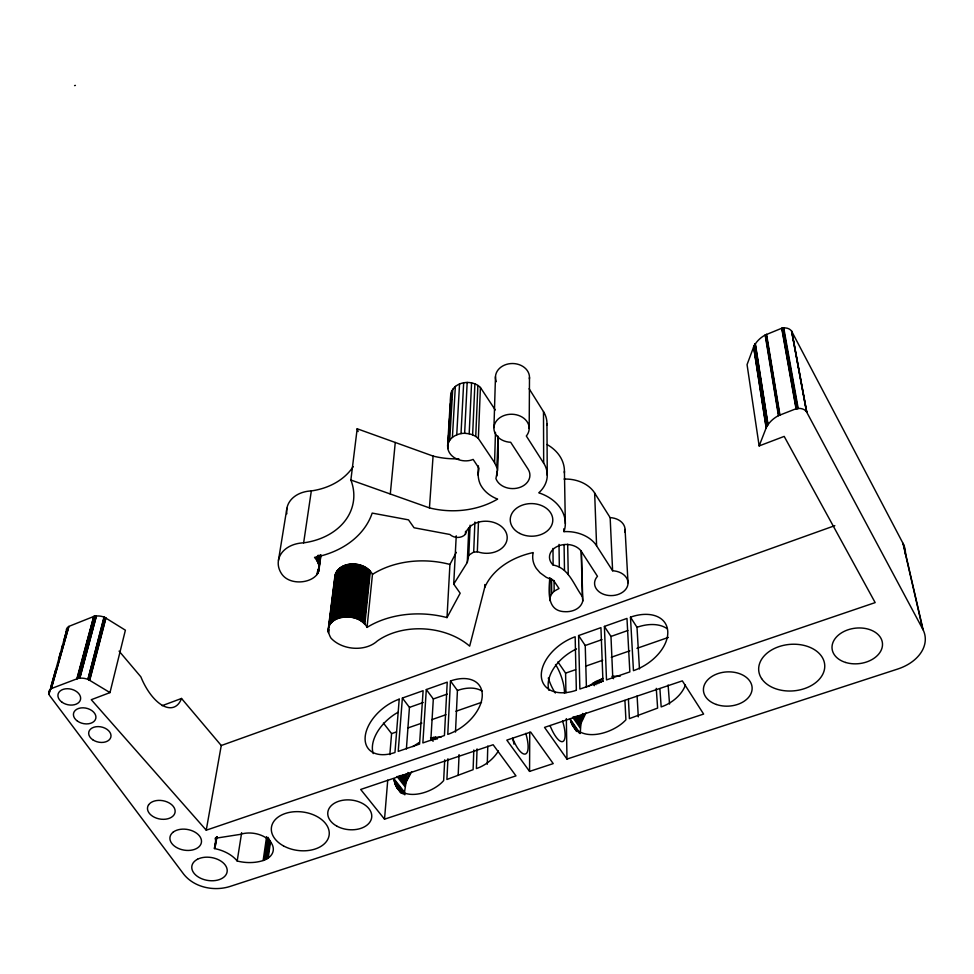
<?xml version="1.0" encoding="UTF-8"?>
<svg xmlns="http://www.w3.org/2000/svg" width="974" height="974" viewBox="0 0 974 974"><rect width="100%" height="100%" fill="white"/><g stroke="black" fill="none" stroke-linecap="round" stroke-linejoin="round"><path stroke-width="1.46" d="M529.564 771.396L506.821 740.13L530.672 732.083L553.22 763.604L529.564 771.396L529.746 732.229M529.186 428.39L529.491 377.401M456.234 535.797L453.726 584.083L460.166 593.227L447.005 617.589A82.461 59.268 4.6 0 0 367.734 626.964L367.028 627.402C359.163 609.724 317.926 615.434 330.904 638.031A28.721 21.038 6.5 0 0 377.242 641.026A62.713 45.06 4.6 0 1 469.663 646.139L484.675 587.566L484.772 584.546M549.738 578.434C548.764 591.875 546.645 611.526 565.261 611.696C572.456 612.025 580.942 608.713 582.769 601.019L582.403 596.563C573.893 585.362 568.986 567.818 553.122 565.03A16.838 12.686 -0.1 0 1 557.347 546.414A16.838 12.686 -0.1 0 1 581.454 551.576L597.464 576.304A16.741 12.443 -1.2 0 0 604.379 594.566A16.741 12.443 -1.2 0 0 627.5 586.117A16.741 12.443 -1.2 0 0 612.609 570.764L595.881 544.709A33.676 25.373 -0.1 0 0 564.969 531.597L563.983 531.646L564.372 530.404A43.099 32.994 1.1 0 0 561.608 510.035L560.622 508.452A43.099 32.994 1.1 0 0 539.438 493.027L538.756 492.807L539.426 492.211A34.626 27.041 1.1 0 0 544.356 464.245L526.325 436.011A17.629 14.026 0.8 0 0 518.436 415.387A17.629 14.026 0.8 0 0 494.366 425.041A17.629 14.026 0.8 0 0 510.68 442.281L528.03 469.066A17.301 13.514 1.1 0 1 518.862 487.731A17.301 13.514 1.1 0 1 495.924 478.563L497.446 470.527L497.836 436.011M496.923 475.957L497.044 471.404M497.203 465.341L497.86 441.064M497.446 470.527L498.347 437.192M496.971 467.8L494.585 462.613L495.462 432.383M487.28 764.237L487.791 746.047M493.94 427.574L495.474 376.695M477.065 748.896L476.396 768.571A27.917 17.885 -37.1 0 0 498.396 750.905M473.814 750.004L473.108 769.667L446.896 779.492L447.943 758.758M453.726 584.083L467.276 562.485L468.798 555.192L473.693 552.051L478.112 551.941A21.038 16.034 2.4 0 0 506.066 542.798A21.038 16.034 2.4 0 0 491.712 521.881A21.038 16.034 2.4 0 0 465.572 533.655L465.426 534.263C461.469 538.598 454.042 538.342 449.866 534.47L414.06 527.762L408.508 519.86L372.19 513.091A88.293 68.204 9.2 0 1 315.454 557.189L314.529 557.372C332.779 579.189 292.346 590.987 281.352 573.418A29.403 22.061 8.1 0 1 303.644 542.835A67.145 51.866 9.2 0 0 350.871 480.012L429.449 507.904A76.642 60.534 3.3 0 0 497.604 499.09L497.142 498.919A34.626 27.041 1.1 0 1 482.008 487.195C477.577 481.01 477.784 473.121 478.404 465.889M477.333 551.661L478.478 521.65M473.693 552.051L474.91 522.04M494.585 462.613L478.356 438.483L480.413 387.482C471.854 378.801 452.947 381.491 450.731 394.628L447.626 445.654C447.334 458.072 462.991 463.782 473.133 459.411L479.013 468.251L478.039 474.983M478.356 438.483L475.738 436.425L477.881 385.461M475.738 436.425L472.633 434.83L474.886 383.902M467.276 562.485L468.811 527.908M458.17 775.401L459.083 754.631M468.798 555.192L470.101 525.169M465.426 534.263L465.56 531.28M472.633 434.83L469.188 433.771L471.574 382.867M455.491 732.083L457.427 690.481L450.475 680.984L447.76 734.384A37.341 23.096 -36.9 0 0 482.24 696.13A37.341 23.096 -36.9 0 0 450.475 680.984M549.896 600.641L549.896 577.667M447.626 445.654C448.673 437.655 457.232 433.247 464.647 433.284L467.179 382.405M461.019 433.576L463.673 382.697M444.728 759.842L443.645 780.576C431.993 794.37 397.404 803.915 393.959 778.75L404.502 792.179L404.819 794.796L394.251 781.367M456.745 434.781L459.545 383.89M447.005 617.589L449.927 564.445L456.307 552.368M452.399 437.326L455.345 386.41M449.708 440.187L452.74 389.247M447.723 448.527L448.539 435.013M448.807 430.508L449.538 418.491M449.72 415.484L450.451 403.467M450.633 400.472L450.731 394.628M448.588 442.147L451.656 391.171M430.812 740.557L433.32 698.979L426.308 689.555L447.236 682.141L444.424 735.528L422.862 742.931L426.308 689.555M429.449 507.904L433.077 456.076L357.178 428.767L350.871 480.012M404.502 792.179L406.109 782.146L411.612 771.773M406.389 748.933L409.445 707.38L402.384 698.041L423.106 690.7L419.563 744.063L398.22 751.392L402.384 698.041M384.523 819.171L360.684 789.464L493.136 744.745L515.976 775.876L384.523 819.171L387.737 780.15M389.844 754.643L391.585 733.629L383.427 723.073M390.294 494.013L395.261 442.464M367.028 627.402L372.458 574.404C365.104 559.575 334.691 560.123 334.91 579.201M363.582 623.165L369.134 570.216M364.215 623.81L369.743 570.849M364.812 624.48L370.315 571.519M360.623 620.828L366.273 567.903M361.415 621.375L367.04 568.439M362.182 621.948L367.782 569.011M362.9 622.544L368.476 569.595M358.03 619.379L363.765 566.478M358.931 619.829L364.629 566.929M359.796 620.304L365.469 567.404M356.155 618.575L361.951 565.687M357.105 618.953L362.876 566.064M353.197 617.638L359.089 564.774M354.195 617.918L360.063 565.042M355.193 618.222L361.013 565.346M350.092 617.066L356.082 564.214M351.139 617.212L357.093 564.36M352.174 617.406L358.091 564.555M347.998 616.871L354.061 564.031M349.045 616.944L355.072 564.104M344.857 616.895L351.017 564.056M345.904 616.846L352.028 564.007M346.951 616.834L353.038 563.995M341.813 617.285L348.059 564.457M342.811 617.114L349.033 564.287M343.834 616.98L350.019 564.153M338.915 618.015L345.246 565.2M339.853 617.735L346.16 564.908M340.815 617.492L347.097 564.664M336.237 619.099L342.665 566.271M337.101 618.697L343.493 565.882M337.99 618.344L344.358 565.517M332.487 621.558L339.013 568.719M333.157 621.01L339.67 568.171M333.875 620.487L340.364 567.647M334.618 619.988L341.095 567.16M335.409 619.525L341.862 566.698M328.275 632.126L328.64 629.192M329.017 626.245L335.689 573.236M328.421 632.893L328.786 629.959M329.346 625.539L336.018 572.529M329.796 624.699L336.407 571.848M330.235 624.03L336.834 571.178M330.722 623.384L337.308 570.521M331.27 622.751L337.832 569.9M331.854 622.143L338.404 569.303M328.165 629.825L335.007 575.415M328.189 631.359L335.409 573.954M580.212 733.532L580.942 723.426L585.983 712.883M318.084 562.777L319.107 555.314M318.401 563.569L319.423 556.105M317.061 574.502L317.475 571.507M317.512 573.796L318.121 569.315M318.668 564.372L319.898 555.423M318.875 565.176L320.105 556.227M317.901 573.065L318.522 568.585M318.924 565.602L319.338 562.607M319.947 558.126L320.349 555.143M318.255 572.322L318.656 569.34M319.131 566.795L320.458 555.545M318.535 571.568L320.775 555.143M318.961 570.009L320.982 554.985M316.818 560.464L317.439 555.996M317.293 561.219L318.121 555.253M317.719 561.986L318.535 556.032M215.205 844.081L214.438 848.549A32.081 20.831 9.2 0 1 237.181 861.004A33.798 22.329 8.5 0 0 263.15 860.529L268.215 858.045L270.553 841.609M264.989 859.835L268.203 837.421M265.853 859.433L268.848 838.517M266.681 859.007L269.457 839.576M267.473 858.544L270.029 840.611M263.15 860.529L266.608 836.629M264.088 860.2L267.314 837.786M303.644 542.835L311.327 490.92A64.905 51.208 9.3 0 0 353.172 466.643M237.181 861.004L241.662 832.66M278.467 560.318L286.904 508.282M214.438 848.549L216.155 837.457M215.778 841.499L216.532 837.031M214.791 847.66L216.837 836.605M215.449 845.663L216.971 836.739M759.148 445.922L766.599 426.795A21.099 16.266 -8.6 0 1 767.159 425.784L768.023 424.494L755.337 343.7L754.533 344.966A19.93 15.852 -10 0 0 754.01 345.953L747.058 364.629L759.148 445.922L784.192 436.401L875.163 602.602L206.245 830.189L221.256 745.512L181.517 698.468L162.159 705.675M206.245 830.189L91.276 699.709L109.977 692.599L125.39 630.19L104.827 617.455A10.483 7.5 13.4 0 0 104.218 617.187L104.011 617.102A12.711 9.107 13.4 0 0 96.609 615.994M109.977 692.599L88.573 679.669A10.872 7.561 13.2 0 0 87.94 679.402L104.011 617.102M87.94 679.402L104.218 617.187M88.573 679.669L104.827 617.455M88.768 679.767L105.022 617.54M88.975 679.864L105.216 617.638M89.17 679.962L105.399 617.735M89.547 680.169L105.764 617.93M89.73 680.266L105.935 618.04M78.894 678.257L95.708 616.055A11.737 8.401 13.4 0 1 96.365 615.982L79.795 678.16A12.175 8.462 13.2 0 0 79.113 678.233L78.894 678.257A11.213 7.804 13.2 0 0 78.03 678.415L52.133 688.265A7.889 5.454 13.7 0 0 51.354 688.63L51.208 688.703A8.62 5.954 13.7 0 0 48.834 693.658L49.077 694.535A8.133 5.613 13.7 0 0 49.357 695.107L49.443 695.253A7.853 5.43 13.7 0 0 49.808 695.801L183.806 874.311C194.459 887.558 213.939 891.441 229.742 886.547L897.626 669.065A42.479 29.804 -7.3 0 0 923.096 629.801L903.312 543.942L791.582 331.099A8.705 6.94 -10.8 0 0 783.741 327.946L781.732 328.323A8.705 6.94 -10.8 0 0 780.661 328.688L765.15 335.044A27.747 22.025 -10.2 0 0 755.447 343.749M79.113 678.233L95.708 616.055M79.795 678.16L96.365 615.982M76.861 678.732L93.711 616.493L94.673 616.238A10.811 7.743 13.5 0 1 95.501 616.092M77.238 678.61L93.894 616.432M77.433 678.549L94.088 616.384M77.835 678.452L94.466 616.286M78.03 678.415L94.673 616.238M54.727 674.142L55.944 669.795M51.208 688.703L68.85 626.465A7.609 5.406 14 0 1 69.604 626.099L93.711 616.493M51.354 688.63L68.85 626.465M68.704 626.538A8.316 5.917 13.9 0 0 66.366 631.456L48.968 694.243M48.87 693.951L50.1 689.616M50.916 686.719L55.81 669.357M58.659 659.228L60.705 651.996M61.52 649.11L62.738 644.764M63.554 641.866L66.342 631.456M181.517 698.468L181.456 698.638A42.746 20.624 69.8 0 1 140.865 676.845L119.084 651.119M550.042 597.452L551.686 593.811L554.169 591.194L559.003 588.515L553.622 580.431L546.329 577.351L540.059 572.797L536.284 568.378A33.676 25.373 -0.1 0 1 533.119 552.928L533.204 552.562A72.709 53.728 0.6 0 0 484.675 587.566M412.866 746.608L419.1 742.553M587.906 686.548L596.125 681.41L603.125 678.428M372.458 574.404L373.139 573.966A79.88 58.781 4.4 0 1 449.927 564.445M768.133 424.53A29.366 22.609 -8.8 0 1 778.457 415.642L794.918 409.19A9.216 7.135 -9.3 0 1 796.05 408.812L798.68 408.41A9.216 7.135 -9.3 0 1 806.472 411.71L923.096 629.801M221.256 745.512L834.815 525.656M578.58 635.572L600.934 627.646L602.943 681.13L579.883 689.044L578.58 635.572L585.24 645.506L586.409 687.181M604.391 626.416L626.976 618.417L629.837 671.902L606.51 679.901L604.391 626.416L610.978 636.448L612.792 678.123M409.445 707.38L423.227 702.522M433.32 698.979L447.236 694.072M585.24 645.506L601.956 639.626M610.978 636.448L627.877 630.495M391.585 733.629L396.479 731.924M407.643 728.041L421.852 723.11M431.799 719.652L445.995 714.709M455.942 711.264L481.509 702.376M565.918 692.843L565.602 673.144L575.585 669.674M585.581 666.204L602.711 660.238M611.27 657.267L629.837 650.815M636.972 648.331L668.371 637.422M566.978 759.075L703.618 714.076L682.336 680.863L544.539 727.395L566.978 759.075L566.332 718.605M441.392 736.819L430.532 737.902L433.101 741.287M74.584 85.602L75.4 85.408M798.68 408.41L797.231 408.556L782.84 328.068M620.268 676.102L611.928 676.309L613.535 678.708M464.647 433.284L469.188 433.771M579.384 732.338L570.277 719.25C577.363 744.38 612.67 734.372 625.905 719.798L624.931 700.464M394.068 780.077L404.612 793.506M394.531 782.609L403.333 793.81M394.896 783.802L401.945 792.775M400.728 791.387L402.493 793.64M395.347 784.959L401.519 792.799M395.87 786.055L401.166 792.787M396.491 787.102L400.898 792.714M397.185 788.088L400.716 792.58M399.51 775.815L405.622 783.632M398.232 776.168L405.233 785.105M397.027 776.509L404.916 786.566M403.82 774.695L407.302 779.163M402.299 775.073L406.669 780.661M400.862 775.438L406.109 782.146M407.936 772.467L409.677 774.695M407.071 773.94L408.812 776.181M405.403 774.318L408.021 777.666M433.759 737.208L435.463 739.473M432.152 737.513L433.868 739.777M435.341 736.977L437.046 739.242M577.972 731.048L579.64 733.434M570.533 720.565L578.812 732.485M570.874 721.856L577.509 731.389M571.324 723.098L577.132 731.437M571.848 724.291L576.839 731.437M572.468 725.435L576.632 731.389M577.29 715.975L581.405 721.917M575.999 716.292L580.942 723.426M574.794 716.608L580.565 724.924M573.674 716.901L580.273 726.421M572.651 717.181L580.078 727.895M581.685 714.989L583.329 717.375M580.139 715.318L582.598 718.885M578.678 715.646L581.965 720.395M582.489 713.479L584.132 715.866M557.907 661.906L565.602 673.144M596.125 681.41L597.744 683.809M594.42 682.324L596.039 684.71M592.74 683.298L594.359 685.684M599.607 679.791L601.214 682.177M597.853 680.57L599.473 682.957M624.784 532.011A16.193 12.297 -1.7 0 0 610.15 517.632L593.957 491.943A32.556 25.068 -0.5 0 0 564.08 479.074M601.36 679.073L602.967 681.471M480.413 387.482L495.255 409.969M630.47 617.175L633.453 670.66A38.911 24.898 -31.8 0 0 667.762 631.42A38.911 24.898 -31.8 0 0 630.47 617.175L636.996 627.293L639.468 668.968M529.125 388.723L544.137 412.684A33.445 26.663 0.7 0 1 546.901 424.993M450.816 397.465L451.559 399.754M902.959 543.236L922.731 629.082M215.644 840.44L215.157 838.31L240.42 834.353A21.611 14.233 8.4 0 1 268.094 839.393A21.611 14.233 8.4 0 1 268.215 858.045M791.874 331.574L806.789 412.197M791.679 331.245L806.691 412.026M791.582 331.099L806.472 411.71M783.741 327.946L798.193 408.447M783.291 327.994L797.718 408.496M782.621 328.104L797 408.605M782.39 328.153L796.756 408.642M781.952 328.262L796.294 408.751M781.732 328.323L796.05 408.812M766.55 334.374L779.931 414.961M766.27 334.496L779.638 415.082M765.99 334.618L779.346 415.216M765.71 334.764L779.054 415.35M765.43 334.898L778.75 415.496M765.15 335.044L778.457 415.654M755.167 343.956L767.841 424.749M755.008 344.212L767.658 425.005M754.838 344.467L767.488 425.273M754.692 344.711L767.317 425.528M754.533 344.966L767.159 425.784M754.01 345.953L766.599 426.795M753.888 346.196L766.477 427.038M753.681 346.671L766.246 427.525M753.584 346.902L766.148 427.769M668.103 684.99L669.54 704.068M659.897 688.691L661.176 706.905A29.086 19.273 -31.6 0 0 685.416 685.063M656.269 688.35L657.62 708.086L629.411 718.629L628.413 699.295M637.106 695.972L638.299 716.852M625.077 529.454L628.023 582.769M610.15 517.632L612.609 570.764M594.651 492.966L596.599 545.744M581.441 552.088L582.769 601.019M581.161 550.639L582.403 596.563M567.684 544.222L568.244 574.538M564.421 471.124L565.334 523.549M563.934 528.651L563.983 531.646M564.068 544.6L564.494 570.338M559.015 544.393L559.319 567.087M554.06 580.553L554.169 591.194M552.976 548.411L553.122 565.03M551.564 578.617L551.686 593.811M546.95 423.605L547.266 475.324M543.492 411.576L543.675 463.113M548.922 690.31A38.23 24.484 -33.5 0 1 576.511 648.903M903.312 543.942A40.287 29.305 -8.3 0 1 905.443 554.474M80.038 678.172A13.198 9.18 13.2 0 1 87.721 679.316M562.534 720.943A21.623 6.684 70.6 0 1 562.765 741.555A21.623 6.684 70.6 0 1 550.067 725.593M525.741 733.361A21.452 7.025 70.9 0 1 525.534 753.961A21.452 7.025 70.9 0 1 512.628 738.231M66.415 631.749A8.048 5.722 14 0 0 66.549 632.187L66.609 632.321A7.841 5.564 14 0 0 66.731 632.613M373.237 753.584A36.829 22.658 -38.3 0 1 398.049 712.25M457.427 690.481A37.207 23.206 -37 0 1 482.373 691.272M512.701 738.925A21.391 7.147 70.9 0 1 513.517 742.078M513.748 743.101A21.391 7.147 70.9 0 1 513.955 744.124M555.326 693.025A21.026 6.392 70.2 0 1 548.289 678.038M555.521 664.499A21.026 6.392 70.2 0 1 564.421 693.159M636.996 627.293A38.765 25.007 -31.8 0 1 667.348 628.839M286.843 513.809A28.453 21.83 8.1 0 1 311.327 490.92M357.178 428.767A64.905 51.208 9.3 0 1 358.128 431.543M458.851 458.778A74.012 59.657 3.1 0 1 433.077 456.076M496.326 381.674A17.021 13.819 0.4 0 1 510.644 363.594A17.021 13.819 0.4 0 1 529.393 378.849M547.059 444.521A41.663 32.58 0.7 0 1 559.867 456.234L560.817 457.792A41.663 32.58 0.7 0 1 564.36 472.84M399.218 699.162L394.957 752.512A36.975 22.548 -38.2 0 1 365.165 736.977A36.975 22.548 -38.2 0 1 399.218 699.162M148.547 804.926L148.279 805.364A13.965 9.29 10.5 0 0 160.832 819.171L161.55 819.244A13.965 9.29 10.5 0 0 175.052 812.377A13.965 9.29 10.5 0 0 164.85 801.152A13.965 9.29 10.5 0 0 148.547 804.926M173.287 832.052L172.788 832.453A15.937 10.47 9.8 0 0 184.001 850.119A15.937 10.47 9.8 0 0 200.267 837.104A15.937 10.47 9.8 0 0 173.287 832.052M197.539 859.238L196.87 859.604A17.849 11.591 9.2 0 0 204.71 879.778A17.849 11.591 9.2 0 0 226.735 867.871A17.849 11.591 9.2 0 0 197.539 859.238M761.595 678.561L760.925 677.478A33.116 23.315 -5 0 1 779.127 646.578A33.116 23.315 -5 0 1 822.056 657.036L822.701 658.144A33.116 23.315 -5 0 1 804.281 688.679A33.116 23.315 -5 0 1 761.595 678.561M576.352 690.262L575.159 636.777A38.388 24.374 -33.5 0 0 541.301 675.542A38.388 24.374 -33.5 0 0 576.352 690.262M77.409 721.077A11.42 7.841 12.9 0 0 95.769 718.569A11.42 7.841 12.9 0 0 80.854 707.94A11.42 7.841 12.9 0 0 77.409 721.077M845.676 662.478A25.336 17.824 -6.7 0 0 882.481 643.571A25.336 17.824 -6.7 0 0 843.618 631.651A25.336 17.824 -6.7 0 0 845.676 662.478M62.08 702.266A11.518 7.95 13.4 0 0 80.489 699.576A11.518 7.95 13.4 0 0 65.282 688.861A11.518 7.95 13.4 0 0 62.08 702.266M283.458 845.882A29.123 19.395 7.4 0 0 329.139 835.156A29.123 19.395 7.4 0 0 288.255 812.645A29.123 19.395 7.4 0 0 283.458 845.882M716.328 704.47A24.374 17.13 -3.2 0 0 752.123 687.729A24.374 17.13 -3.2 0 0 714.892 674.824A24.374 17.13 -3.2 0 0 716.328 704.47M336.736 826.074A22.098 14.866 6.3 0 0 371.642 817.783A22.098 14.866 6.3 0 0 340.888 800.652A22.098 14.866 6.3 0 0 336.736 826.074M92.664 739.704A11.323 7.731 12.4 0 0 110.853 737.135A11.323 7.731 12.4 0 0 96 726.738A11.323 7.731 12.4 0 0 92.664 739.704M519.751 533.435A21.282 16.315 0.7 0 0 552.757 521.029A21.282 16.315 0.7 0 0 522.027 505.25A21.282 16.315 0.7 0 0 519.751 533.435"/></g></svg>
